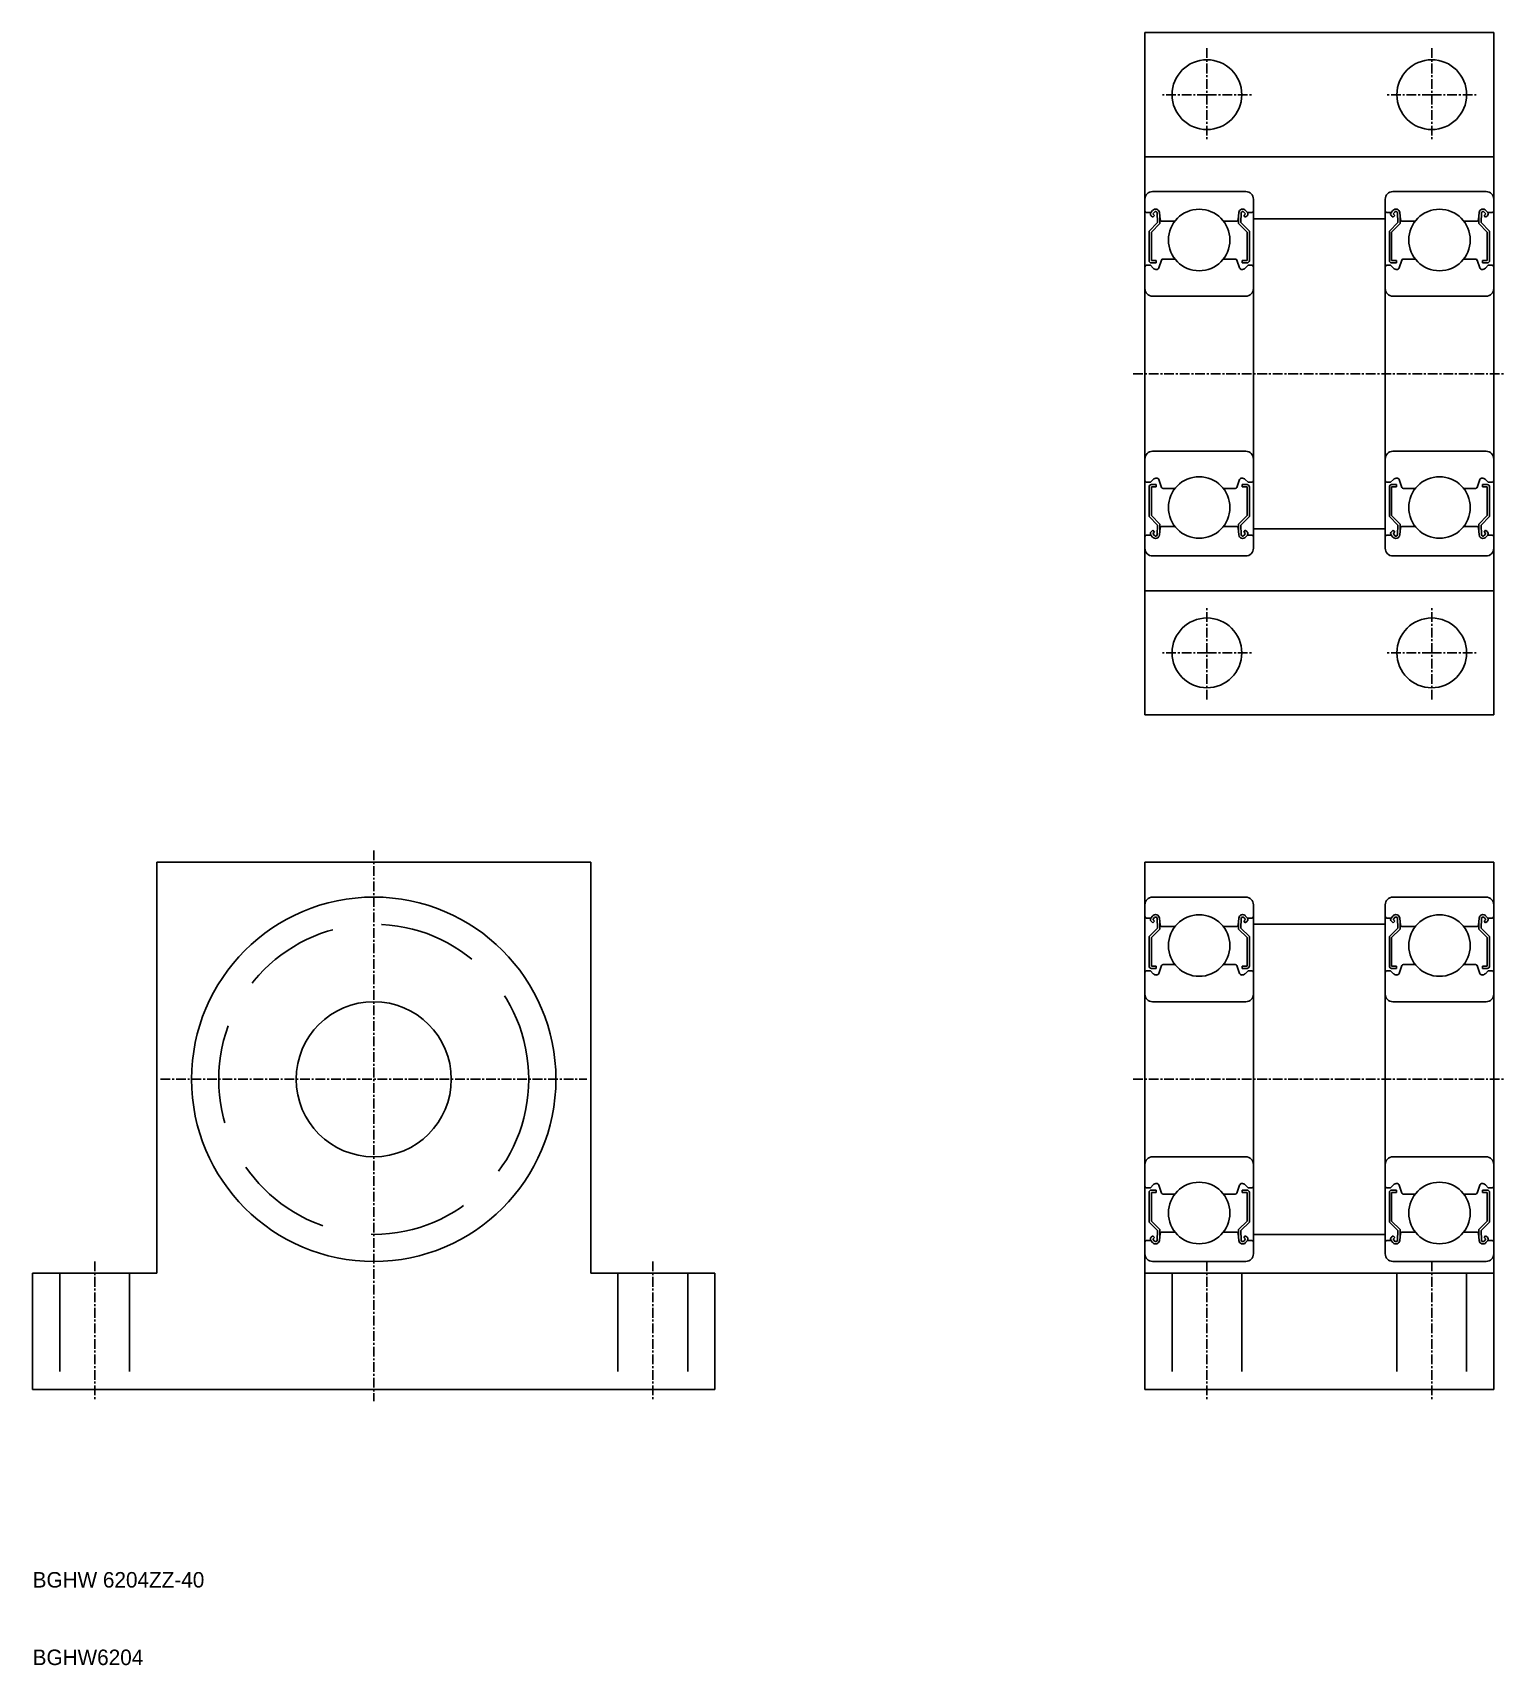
# Model space of a CAD drawing. Extents: x 82 to 272, y 62 to 272.
import ezdxf

# ---------------------------------------------------------------- set-up
doc = ezdxf.new("R2010")
doc.units = 0
doc.linetypes.add('CENTER', pattern=[2, 1.25, -0.25, 0.25, -0.25])
doc.linetypes.add('DASHED', pattern=[19.05, 12.7, -6.35])
doc.layers.get('0').update_dxf_attribs({"linetype": 'CONTINUOUS'})
doc.layers.add('CENTER', color=1, linetype='CENTER')

msp = doc.modelspace()

# ---------------------------------------------------------------- linework, layer by layer
for p, q in [((225.24, 228.39), (225.24, 272.39)), ((225.24, 272.39), (270.24, 272.39)), ((270.24, 272.39), (270.24, 228.39)), ((225.24, 256.39), (270.24, 256.39)), ((225.24, 250.89), (225.24, 205.89)), ((226.24, 251.89), (238.24, 251.89)), ((239.24, 250.89), (239.24, 205.89)), ((256.24, 250.89), (256.24, 205.89)), ((257.24, 251.89), (269.24, 251.89)), ((270.24, 250.89), (270.24, 205.89)), ((225.44, 249.19), (226.02, 249.19)), ((226.02, 249.19), (226.24, 249.45)), ((226.28, 248.57), (226.05, 248.77)), ((226.25, 249), (226.46, 249.25)), ((226.47, 248.8), (226.25, 249)), ((226.28, 248.57), (226.47, 248.8)), ((226.81, 249.13), (226.87, 247.89)), ((227.12, 249.17), (227.2, 248.27)), ((227.17, 248.62), (227.17, 247.77)), ((237.35, 249.17), (237.28, 248.27)), ((237.31, 248.62), (237.31, 247.77)), ((237.66, 249.13), (237.61, 247.89)), ((238, 248.8), (238.23, 249)), ((238.19, 248.57), (238, 248.8)), ((238.23, 249), (238.01, 249.25)), ((238.19, 248.57), (238.42, 248.77)), ((238.46, 249.19), (238.23, 249.45)), ((239.04, 249.19), (238.46, 249.19)), ((256.44, 249.19), (257.02, 249.19)), ((257.02, 249.19), (257.24, 249.45)), ((257.28, 248.57), (257.05, 248.77)), ((257.25, 249), (257.46, 249.25)), ((257.47, 248.8), (257.25, 249)), ((257.28, 248.57), (257.47, 248.8)), ((257.81, 249.13), (257.87, 247.89)), ((258.12, 249.17), (258.2, 248.27)), ((258.17, 248.62), (258.17, 247.77)), ((268.35, 249.17), (268.28, 248.27)), ((268.31, 248.62), (268.31, 247.77)), ((268.66, 249.13), (268.61, 247.89)), ((269, 248.8), (269.23, 249)), ((269.19, 248.57), (269, 248.8)), ((269.23, 249), (269.01, 249.25)), ((269.19, 248.57), (269.42, 248.77)), ((269.46, 249.19), (269.23, 249.45)), ((270.04, 249.19), (269.46, 249.19)), ((226.87, 247.89), (225.77, 246.79)), ((225.77, 246.79), (225.77, 242.99)), ((227.17, 247.77), (226.07, 246.67)), ((226.07, 246.67), (226.07, 242.99)), ((227.39, 248.09), (229.11, 248.09)), ((237.08, 248.09), (235.36, 248.09)), ((237.31, 247.77), (238.41, 246.67)), ((237.61, 247.89), (238.71, 246.79)), ((238.41, 246.67), (238.41, 242.99)), ((238.71, 246.79), (238.71, 242.99)), ((257.87, 247.89), (256.77, 246.79)), ((256.77, 246.79), (256.77, 242.99)), ((258.17, 247.77), (257.07, 246.67)), ((257.07, 246.67), (257.07, 242.99)), ((258.39, 248.09), (260.11, 248.09)), ((268.08, 248.09), (266.36, 248.09)), ((268.31, 247.77), (269.41, 246.67)), ((268.61, 247.89), (269.71, 246.79)), ((269.41, 246.67), (269.41, 242.99)), ((269.71, 246.79), (269.71, 242.99)), ((225.44, 242.39), (225.94, 242.39)), ((225.94, 242.39), (226.31, 242.01)), ((226.69, 242.99), (226.07, 242.99)), ((226.07, 242.69), (226.69, 242.69)), ((226.69, 242.69), (226.69, 242.99)), ((227.02, 242.04), (227.39, 243.06)), ((227.58, 243.19), (229.11, 243.19)), ((236.89, 243.19), (235.36, 243.19)), ((237.45, 242.04), (237.08, 243.06)), ((237.79, 242.99), (238.41, 242.99)), ((237.79, 242.69), (237.79, 242.99)), ((238.41, 242.69), (237.79, 242.69)), ((238.54, 242.39), (238.16, 242.01)), ((239.04, 242.39), (238.54, 242.39)), ((256.44, 242.39), (256.94, 242.39)), ((256.94, 242.39), (257.31, 242.01)), ((257.69, 242.99), (257.07, 242.99)), ((257.07, 242.69), (257.69, 242.69)), ((257.69, 242.69), (257.69, 242.99)), ((258.02, 242.04), (258.39, 243.06)), ((258.58, 243.19), (260.11, 243.19)), ((267.89, 243.19), (266.36, 243.19)), ((268.45, 242.04), (268.08, 243.06)), ((268.79, 242.69), (268.79, 242.99)), ((268.79, 242.99), (269.41, 242.99)), ((269.41, 242.69), (268.79, 242.69)), ((269.54, 242.39), (269.16, 242.01)), ((270.04, 242.39), (269.54, 242.39)), ((226.24, 238.39), (238.24, 238.39)), ((257.24, 238.39), (269.24, 238.39)), ((225.24, 228.39), (225.24, 184.39)), ((270.24, 184.39), (270.24, 228.39)), ((226.24, 218.39), (238.24, 218.39)), ((257.24, 218.39), (269.24, 218.39)), ((225.44, 214.39), (225.94, 214.39)), ((225.77, 209.98), (225.77, 213.79)), ((225.94, 214.39), (226.31, 214.76)), ((226.07, 214.09), (226.69, 214.09)), ((226.07, 210.11), (226.07, 213.79)), ((226.69, 213.79), (226.07, 213.79)), ((226.69, 214.09), (226.69, 213.79)), ((227.02, 214.74), (227.39, 213.72)), ((227.58, 213.59), (229.11, 213.59)), ((236.89, 213.59), (235.36, 213.59)), ((237.45, 214.74), (237.08, 213.72)), ((237.79, 214.09), (237.79, 213.79)), ((238.41, 214.09), (237.79, 214.09)), ((237.79, 213.79), (238.41, 213.79)), ((238.54, 214.39), (238.16, 214.76)), ((238.41, 210.11), (238.41, 213.79)), ((239.04, 214.39), (238.54, 214.39)), ((238.71, 209.98), (238.71, 213.79)), ((256.44, 214.39), (256.94, 214.39)), ((256.77, 209.98), (256.77, 213.79)), ((256.94, 214.39), (257.31, 214.76)), ((257.07, 214.09), (257.69, 214.09)), ((257.07, 210.11), (257.07, 213.79)), ((257.69, 213.79), (257.07, 213.79)), ((257.69, 214.09), (257.69, 213.79)), ((258.02, 214.74), (258.39, 213.72)), ((258.58, 213.59), (260.11, 213.59)), ((267.89, 213.59), (266.36, 213.59)), ((268.45, 214.74), (268.08, 213.72)), ((268.79, 214.09), (268.79, 213.79)), ((269.41, 214.09), (268.79, 214.09)), ((268.79, 213.79), (269.41, 213.79)), ((269.54, 214.39), (269.16, 214.76)), ((269.41, 210.11), (269.41, 213.79)), ((270.04, 214.39), (269.54, 214.39)), ((269.71, 209.98), (269.71, 213.79)), ((226.87, 208.88), (225.77, 209.98)), ((227.17, 209.01), (226.07, 210.11)), ((226.81, 207.65), (226.87, 208.88)), ((227.12, 207.61), (227.2, 208.51)), ((227.17, 208.16), (227.17, 209.01)), ((227.39, 208.69), (229.11, 208.69)), ((237.08, 208.69), (235.36, 208.69)), ((237.35, 207.61), (237.28, 208.51)), ((237.31, 209.01), (238.41, 210.11)), ((237.31, 208.16), (237.31, 209.01)), ((237.61, 208.88), (238.71, 209.98)), ((237.66, 207.65), (237.61, 208.88)), ((257.87, 208.88), (256.77, 209.98)), ((258.17, 209.01), (257.07, 210.11)), ((257.81, 207.65), (257.87, 208.88)), ((258.12, 207.61), (258.2, 208.51)), ((258.17, 208.16), (258.17, 209.01)), ((258.39, 208.69), (260.11, 208.69)), ((268.08, 208.69), (266.36, 208.69)), ((268.35, 207.61), (268.28, 208.51)), ((268.31, 209.01), (269.41, 210.11)), ((268.31, 208.16), (268.31, 209.01)), ((268.61, 208.88), (269.71, 209.98)), ((268.66, 207.65), (268.61, 208.88)), ((225.44, 207.59), (226.02, 207.59)), ((226.02, 207.59), (226.24, 207.33)), ((226.28, 208.2), (226.05, 208.01)), ((226.47, 207.97), (226.25, 207.78)), ((226.25, 207.78), (226.46, 207.53)), ((226.28, 208.2), (226.47, 207.97)), ((238.19, 208.2), (238, 207.97)), ((238, 207.97), (238.23, 207.78)), ((238.23, 207.78), (238.01, 207.53)), ((238.19, 208.2), (238.42, 208.01)), ((238.46, 207.59), (238.23, 207.33)), ((239.04, 207.59), (238.46, 207.59)), ((256.44, 207.59), (257.02, 207.59)), ((257.02, 207.59), (257.24, 207.33)), ((257.28, 208.2), (257.05, 208.01)), ((257.47, 207.97), (257.25, 207.78)), ((257.25, 207.78), (257.46, 207.53)), ((257.28, 208.2), (257.47, 207.97)), ((269.19, 208.2), (269, 207.97)), ((269, 207.97), (269.23, 207.78)), ((269.23, 207.78), (269.01, 207.53)), ((269.19, 208.2), (269.42, 208.01)), ((269.46, 207.59), (269.23, 207.33)), ((270.04, 207.59), (269.46, 207.59)), ((226.24, 204.89), (238.24, 204.89)), ((229.54, 204.89), (229.54, 204.89)), ((232.24, 204.89), (232.24, 204.89)), ((257.24, 204.89), (269.24, 204.89)), ((260.54, 204.89), (260.54, 204.89)), ((263.24, 204.89), (263.24, 204.89)), ((225.24, 200.39), (270.24, 200.39)), ((225.24, 184.39), (270.24, 184.39)), ((97.76, 112.39), (97.76, 165.39)), ((97.76, 165.39), (125.76, 165.39)), ((153.76, 165.39), (125.76, 165.39)), ((153.76, 112.39), (153.76, 165.39)), ((225.24, 165.39), (270.24, 165.39)), ((225.24, 137.39), (225.24, 165.39)), ((270.24, 165.39), (270.24, 137.39)), ((226.24, 160.89), (238.24, 160.89)), ((257.24, 160.89), (269.24, 160.89)), ((225.24, 159.89), (225.24, 114.89)), ((225.44, 158.19), (226.02, 158.19)), ((226.02, 158.19), (226.24, 158.45)), ((226.25, 158), (226.46, 158.25)), ((226.47, 157.8), (226.25, 158)), ((226.81, 158.13), (226.87, 156.89)), ((227.12, 158.17), (227.2, 157.27)), ((237.35, 158.17), (237.28, 157.27)), ((237.66, 158.13), (237.61, 156.89)), ((238, 157.8), (238.23, 158)), ((238.23, 158), (238.01, 158.25)), ((238.46, 158.19), (238.23, 158.45)), ((239.04, 158.19), (238.46, 158.19)), ((239.24, 159.89), (239.24, 114.89)), ((256.24, 159.89), (256.24, 114.89)), ((256.44, 158.19), (257.02, 158.19)), ((257.02, 158.19), (257.24, 158.45)), ((257.25, 158), (257.46, 158.25)), ((257.47, 157.8), (257.25, 158)), ((257.81, 158.13), (257.87, 156.89)), ((258.12, 158.17), (258.2, 157.27)), ((268.35, 158.17), (268.28, 157.27)), ((268.66, 158.13), (268.61, 156.89)), ((269, 157.8), (269.23, 158)), ((269.23, 158), (269.01, 158.25)), ((269.46, 158.19), (269.23, 158.45)), ((270.04, 158.19), (269.46, 158.19)), ((270.24, 159.89), (270.24, 114.89)), ((226.87, 156.89), (225.77, 155.79)), ((226.28, 157.57), (226.05, 157.77)), ((227.17, 156.77), (226.07, 155.67)), ((226.28, 157.57), (226.47, 157.8)), ((227.17, 157.62), (227.17, 156.77)), ((227.39, 157.09), (229.11, 157.09)), ((237.08, 157.09), (235.36, 157.09)), ((237.31, 157.62), (237.31, 156.77)), ((237.31, 156.77), (238.41, 155.67)), ((237.61, 156.89), (238.71, 155.79)), ((238.19, 157.57), (238, 157.8)), ((238.19, 157.57), (238.42, 157.77)), ((257.87, 156.89), (256.77, 155.79)), ((257.28, 157.57), (257.05, 157.77)), ((258.17, 156.77), (257.07, 155.67)), ((257.28, 157.57), (257.47, 157.8)), ((258.17, 157.62), (258.17, 156.77)), ((258.39, 157.09), (260.11, 157.09)), ((268.08, 157.09), (266.36, 157.09)), ((268.31, 157.62), (268.31, 156.77)), ((268.31, 156.77), (269.41, 155.67)), ((268.61, 156.89), (269.71, 155.79)), ((269.19, 157.57), (269, 157.8)), ((269.19, 157.57), (269.42, 157.77)), ((225.77, 155.79), (225.77, 151.99)), ((226.07, 155.67), (226.07, 151.99)), ((238.41, 155.67), (238.41, 151.99)), ((238.71, 155.79), (238.71, 151.99)), ((256.77, 155.79), (256.77, 151.99)), ((257.07, 155.67), (257.07, 151.99)), ((269.41, 155.67), (269.41, 151.99)), ((269.71, 155.79), (269.71, 151.99)), ((226.69, 151.99), (226.07, 151.99)), ((226.07, 151.69), (226.69, 151.69)), ((226.69, 151.69), (226.69, 151.99)), ((227.02, 151.04), (227.39, 152.06)), ((227.58, 152.19), (229.11, 152.19)), ((236.89, 152.19), (235.36, 152.19)), ((237.45, 151.04), (237.08, 152.06)), ((237.79, 151.69), (237.79, 151.99)), ((237.79, 151.99), (238.41, 151.99)), ((238.41, 151.69), (237.79, 151.69)), ((257.69, 151.99), (257.07, 151.99)), ((257.07, 151.69), (257.69, 151.69)), ((257.69, 151.69), (257.69, 151.99)), ((258.02, 151.04), (258.39, 152.06)), ((258.58, 152.19), (260.11, 152.19)), ((267.89, 152.19), (266.36, 152.19)), ((268.45, 151.04), (268.08, 152.06)), ((268.79, 151.99), (269.41, 151.99)), ((268.79, 151.69), (268.79, 151.99)), ((269.41, 151.69), (268.79, 151.69)), ((225.44, 151.39), (225.94, 151.39)), ((225.94, 151.39), (226.31, 151.01)), ((238.54, 151.39), (238.16, 151.01)), ((239.04, 151.39), (238.54, 151.39)), ((256.44, 151.39), (256.94, 151.39)), ((256.94, 151.39), (257.31, 151.01)), ((269.54, 151.39), (269.16, 151.01)), ((270.04, 151.39), (269.54, 151.39)), ((226.24, 147.39), (238.24, 147.39)), ((257.24, 147.39), (269.24, 147.39)), ((225.24, 137.39), (225.24, 97.39)), ((270.24, 97.39), (270.24, 137.39)), ((226.24, 127.39), (238.24, 127.39)), ((257.24, 127.39), (269.24, 127.39)), ((225.44, 123.39), (225.94, 123.39)), ((225.77, 118.98), (225.77, 122.79)), ((225.94, 123.39), (226.31, 123.76)), ((226.07, 123.09), (226.69, 123.09)), ((226.07, 119.11), (226.07, 122.79)), ((226.69, 122.79), (226.07, 122.79)), ((226.69, 123.09), (226.69, 122.79)), ((227.02, 123.74), (227.39, 122.72)), ((227.58, 122.59), (229.11, 122.59)), ((236.89, 122.59), (235.36, 122.59)), ((237.45, 123.74), (237.08, 122.72)), ((237.79, 123.09), (237.79, 122.79)), ((238.41, 123.09), (237.79, 123.09)), ((237.79, 122.79), (238.41, 122.79)), ((238.54, 123.39), (238.16, 123.76)), ((238.41, 119.11), (238.41, 122.79)), ((239.04, 123.39), (238.54, 123.39)), ((238.71, 118.98), (238.71, 122.79)), ((256.44, 123.39), (256.94, 123.39)), ((256.77, 118.98), (256.77, 122.79)), ((256.94, 123.39), (257.31, 123.76)), ((257.07, 123.09), (257.69, 123.09)), ((257.07, 119.11), (257.07, 122.79)), ((257.69, 122.79), (257.07, 122.79)), ((257.69, 123.09), (257.69, 122.79)), ((258.02, 123.74), (258.39, 122.72)), ((258.58, 122.59), (260.11, 122.59)), ((267.89, 122.59), (266.36, 122.59)), ((268.45, 123.74), (268.08, 122.72)), ((269.41, 123.09), (268.79, 123.09)), ((268.79, 123.09), (268.79, 122.79)), ((268.79, 122.79), (269.41, 122.79)), ((269.54, 123.39), (269.16, 123.76)), ((269.41, 119.11), (269.41, 122.79)), ((270.04, 123.39), (269.54, 123.39)), ((269.71, 118.98), (269.71, 122.79)), ((226.87, 117.88), (225.77, 118.98)), ((227.17, 118.01), (226.07, 119.11)), ((227.17, 117.16), (227.17, 118.01)), ((237.31, 118.01), (238.41, 119.11)), ((237.31, 117.16), (237.31, 118.01)), ((237.61, 117.88), (238.71, 118.98)), ((257.87, 117.88), (256.77, 118.98)), ((258.17, 118.01), (257.07, 119.11)), ((258.17, 117.16), (258.17, 118.01)), ((268.31, 118.01), (269.41, 119.11)), ((268.31, 117.16), (268.31, 118.01)), ((268.61, 117.88), (269.71, 118.98)), ((225.44, 116.59), (226.02, 116.59)), ((226.02, 116.59), (226.24, 116.33)), ((226.28, 117.2), (226.05, 117.01)), ((226.47, 116.97), (226.25, 116.78)), ((226.25, 116.78), (226.46, 116.53)), ((226.28, 117.2), (226.47, 116.97)), ((226.81, 116.65), (226.87, 117.88)), ((227.12, 116.61), (227.2, 117.51)), ((227.39, 117.69), (229.11, 117.69)), ((237.08, 117.69), (235.36, 117.69)), ((237.35, 116.61), (237.28, 117.51)), ((237.66, 116.65), (237.61, 117.88)), ((238.19, 117.2), (238, 116.97)), ((238, 116.97), (238.23, 116.78)), ((238.23, 116.78), (238.01, 116.53)), ((238.19, 117.2), (238.42, 117.01)), ((238.46, 116.59), (238.23, 116.33)), ((239.04, 116.59), (238.46, 116.59)), ((256.44, 116.59), (257.02, 116.59)), ((257.02, 116.59), (257.24, 116.33)), ((257.28, 117.2), (257.05, 117.01)), ((257.47, 116.97), (257.25, 116.78)), ((257.25, 116.78), (257.46, 116.53)), ((257.28, 117.2), (257.47, 116.97)), ((257.81, 116.65), (257.87, 117.88)), ((258.12, 116.61), (258.2, 117.51)), ((258.39, 117.69), (260.11, 117.69)), ((268.08, 117.69), (266.36, 117.69)), ((268.35, 116.61), (268.28, 117.51)), ((268.66, 116.65), (268.61, 117.88)), ((269.19, 117.2), (269, 116.97)), ((269, 116.97), (269.23, 116.78)), ((269.23, 116.78), (269.01, 116.53)), ((269.19, 117.2), (269.42, 117.01)), ((269.46, 116.59), (269.23, 116.33)), ((270.04, 116.59), (269.46, 116.59)), ((226.24, 113.89), (238.24, 113.89)), ((229.54, 113.89), (229.54, 113.89)), ((232.24, 113.89), (232.24, 113.89)), ((257.24, 113.89), (269.24, 113.89)), ((260.54, 113.89), (260.54, 113.89)), ((263.24, 113.89), (263.24, 113.89)), ((81.76, 112.39), (97.76, 112.39)), ((81.76, 97.39), (81.76, 112.39)), ((169.76, 112.39), (153.76, 112.39)), ((169.76, 97.39), (169.76, 112.39)), ((225.24, 112.39), (270.24, 112.39)), ((125.76, 97.39), (81.76, 97.39)), ((125.76, 97.39), (169.76, 97.39)), ((225.24, 97.39), (270.24, 97.39))]:
    msp.add_line(p, q)
at = {"color": 7, "linetype": 'CONTINUOUS'}
for p, q in [((239.24, 248.39), (256.24, 248.39)), ((239.24, 208.39), (256.24, 208.39)), ((239.24, 157.39), (256.24, 157.39)), ((239.24, 117.39), (256.24, 117.39))]:
    msp.add_line(p, q, dxfattribs=at)
at = {"color": 3, "linetype": 'DASHED'}
for p, q in [((85.26, 112.39), (85.26, 97.39)), ((94.26, 112.39), (94.26, 97.39)), ((157.26, 112.39), (157.26, 97.39)), ((166.26, 112.39), (166.26, 97.39)), ((228.74, 112.39), (228.74, 97.39)), ((237.74, 112.39), (237.74, 97.39)), ((257.74, 112.39), (257.74, 97.39)), ((266.74, 112.39), (266.74, 97.39))]:
    msp.add_line(p, q, dxfattribs=at)
for centre, radius in [((233.24, 264.39), 4.5), ((262.24, 264.39), 4.5), ((232.24, 245.64), 3.97), ((263.24, 245.64), 3.97), ((232.24, 211.14), 3.97), ((263.24, 211.14), 3.97), ((233.24, 192.39), 4.5), ((262.24, 192.39), 4.5), ((125.76, 137.39), 23.5), ((232.24, 154.64), 3.97), ((263.24, 154.64), 3.97), ((125.76, 137.39), 10), ((232.24, 120.14), 3.97), ((263.24, 120.14), 3.97)]:
    msp.add_circle(centre, radius)
msp.add_circle((125.76, 137.39), 20, dxfattribs=at)
for centre, radius, start, end in [((226.24, 250.89), 1, 90, 180), ((238.24, 250.89), 1, 0, 90), ((257.24, 250.89), 1, 90, 180), ((269.24, 250.89), 1, 0, 90), ((225.44, 249.39), 0.2, 180, 270), ((226.24, 249), 0.3, 139.9098, 229.9963), ((226.62, 249.13), 0.5, 4.987, 139.9098), ((226.61, 249.12), 0.2, 2.3754, 139.9922), ((237.85, 249.13), 0.5, 40.0902, 175.013), ((237.86, 249.12), 0.2, 40.0078, 177.6246), ((238.23, 249), 0.3, 310.0037, 40.0902), ((239.04, 249.39), 0.2, 270, 0), ((256.44, 249.39), 0.2, 180, 270), ((257.24, 249), 0.3, 139.9098, 229.9963), ((257.62, 249.13), 0.5, 4.987, 139.9098), ((257.61, 249.12), 0.2, 2.3754, 139.9922), ((268.85, 249.13), 0.5, 40.0902, 175.013), ((268.86, 249.12), 0.2, 40.0078, 177.6246), ((269.23, 249), 0.3, 310.0037, 40.0902), ((270.04, 249.39), 0.2, 270, 0), ((227.39, 248.29), 0.2, 184.987, 270), ((237.08, 248.29), 0.2, 270, 355.013), ((258.39, 248.29), 0.2, 184.987, 270), ((268.08, 248.29), 0.2, 270, 355.013), ((225.44, 242.19), 0.2, 90, 180), ((226.07, 242.99), 0.3, 180, 270), ((227.58, 242.99), 0.2, 90, 160.0299), ((236.89, 242.99), 0.2, 19.9701, 90), ((238.41, 242.99), 0.3, 270, 0), ((239.04, 242.19), 0.2, 0, 90), ((256.44, 242.19), 0.2, 90, 180), ((257.07, 242.99), 0.3, 180, 270), ((258.58, 242.99), 0.2, 90, 160.0299), ((267.89, 242.99), 0.2, 19.9701, 90), ((269.41, 242.99), 0.3, 270, 0), ((270.04, 242.19), 0.2, 0, 90), ((226.73, 242.44), 0.6, 225, 272.8048), ((226.74, 242.14), 0.3, 265.5374, 340.0299), ((237.74, 242.14), 0.3, 199.9701, 274.4626), ((237.74, 242.44), 0.6, 267.1952, 315), ((257.73, 242.44), 0.6, 225, 272.8048), ((257.74, 242.14), 0.3, 265.5374, 340.0299), ((268.74, 242.14), 0.3, 199.9701, 274.4626), ((268.74, 242.44), 0.6, 267.1952, 315), ((226.24, 239.39), 1, 180, 270), ((238.24, 239.39), 1, 270, 0), ((257.24, 239.39), 1, 180, 270), ((269.24, 239.39), 1, 270, 0), ((226.24, 217.39), 1, 90, 180), ((238.24, 217.39), 1, 0, 90), ((257.24, 217.39), 1, 90, 180), ((269.24, 217.39), 1, 0, 90), ((226.73, 214.34), 0.6, 87.1952, 135), ((226.74, 214.64), 0.3, 19.9701, 94.4626), ((237.74, 214.64), 0.3, 85.5374, 160.0299), ((237.74, 214.34), 0.6, 45, 92.8048), ((257.73, 214.34), 0.6, 87.1952, 135), ((257.74, 214.64), 0.3, 19.9701, 94.4626), ((268.74, 214.64), 0.3, 85.5374, 160.0299), ((268.74, 214.34), 0.6, 45, 92.8048), ((225.44, 214.59), 0.2, 180, 270), ((226.07, 213.79), 0.3, 90, 180), ((227.58, 213.79), 0.2, 199.9701, 270), ((236.89, 213.79), 0.2, 270, 340.0299), ((238.41, 213.79), 0.3, 0, 90), ((239.04, 214.59), 0.2, 270, 0), ((256.44, 214.59), 0.2, 180, 270), ((257.07, 213.79), 0.3, 90, 180), ((258.58, 213.79), 0.2, 199.9701, 270), ((267.89, 213.79), 0.2, 270, 340.0299), ((269.41, 213.79), 0.3, 0, 90), ((270.04, 214.59), 0.2, 270, 0), ((227.39, 208.49), 0.2, 90, 175.013), ((237.08, 208.49), 0.2, 4.987, 90), ((258.39, 208.49), 0.2, 90, 175.013), ((268.08, 208.49), 0.2, 4.987, 90), ((225.44, 207.39), 0.2, 90, 180), ((226.24, 207.78), 0.3, 130.0037, 220.0902), ((226.62, 207.65), 0.5, 220.0902, 355.013), ((226.61, 207.65), 0.2, 220.0078, 357.6246), ((237.85, 207.65), 0.5, 184.987, 319.9098), ((237.86, 207.65), 0.2, 182.3754, 319.9922), ((238.23, 207.78), 0.3, 319.9098, 49.9963), ((239.04, 207.39), 0.2, 0, 90), ((256.44, 207.39), 0.2, 90, 180), ((257.24, 207.78), 0.3, 130.0037, 220.0902), ((257.62, 207.65), 0.5, 220.0902, 355.013), ((257.61, 207.65), 0.2, 220.0078, 357.6246), ((268.85, 207.65), 0.5, 184.987, 319.9098), ((268.86, 207.65), 0.2, 182.3754, 319.9922), ((269.23, 207.78), 0.3, 319.9098, 49.9963), ((270.04, 207.39), 0.2, 0, 90), ((226.24, 205.89), 1, 180, 270), ((238.24, 205.89), 1, 270, 0), ((257.24, 205.89), 1, 180, 270), ((269.24, 205.89), 1, 270, 0), ((226.24, 159.89), 1, 90, 180), ((238.24, 159.89), 1, 0, 90), ((257.24, 159.89), 1, 90, 180), ((269.24, 159.89), 1, 0, 90), ((225.44, 158.39), 0.2, 180, 270), ((226.24, 158), 0.3, 139.9098, 229.9963), ((226.62, 158.13), 0.5, 4.987, 139.9098), ((226.61, 158.12), 0.2, 2.3754, 139.9922), ((237.85, 158.13), 0.5, 40.0902, 175.013), ((237.86, 158.12), 0.2, 40.0078, 177.6246), ((238.23, 158), 0.3, 310.0037, 40.0902), ((239.04, 158.39), 0.2, 270, 0), ((256.44, 158.39), 0.2, 180, 270), ((257.24, 158), 0.3, 139.9098, 229.9963), ((257.62, 158.13), 0.5, 4.987, 139.9098), ((257.61, 158.12), 0.2, 2.3754, 139.9922), ((268.85, 158.13), 0.5, 40.0902, 175.013), ((268.86, 158.12), 0.2, 40.0078, 177.6246), ((269.23, 158), 0.3, 310.0037, 40.0902), ((270.04, 158.39), 0.2, 270, 0), ((227.39, 157.29), 0.2, 184.987, 270), ((237.08, 157.29), 0.2, 270, 355.013), ((258.39, 157.29), 0.2, 184.987, 270), ((268.08, 157.29), 0.2, 270, 355.013), ((226.07, 151.99), 0.3, 180, 270), ((227.58, 151.99), 0.2, 90, 160.0299), ((236.89, 151.99), 0.2, 19.9701, 90), ((238.41, 151.99), 0.3, 270, 0), ((257.07, 151.99), 0.3, 180, 270), ((258.58, 151.99), 0.2, 90, 160.0299), ((267.89, 151.99), 0.2, 19.9701, 90), ((269.41, 151.99), 0.3, 270, 0), ((225.44, 151.19), 0.2, 90, 180), ((226.73, 151.44), 0.6, 225, 272.8048), ((226.74, 151.14), 0.3, 265.5374, 340.0299), ((237.74, 151.14), 0.3, 199.9701, 274.4626), ((237.74, 151.44), 0.6, 267.1952, 315), ((239.04, 151.19), 0.2, 0, 90), ((256.44, 151.19), 0.2, 90, 180), ((257.73, 151.44), 0.6, 225, 272.8048), ((257.74, 151.14), 0.3, 265.5374, 340.0299), ((268.74, 151.14), 0.3, 199.9701, 274.4626), ((268.74, 151.44), 0.6, 267.1952, 315), ((270.04, 151.19), 0.2, 0, 90), ((226.24, 148.39), 1, 180, 270), ((238.24, 148.39), 1, 270, 0), ((257.24, 148.39), 1, 180, 270), ((269.24, 148.39), 1, 270, 0), ((226.24, 126.39), 1, 90, 180), ((238.24, 126.39), 1, 0, 90), ((257.24, 126.39), 1, 90, 180), ((269.24, 126.39), 1, 0, 90), ((225.44, 123.59), 0.2, 180, 270), ((226.07, 122.79), 0.3, 90, 180), ((226.73, 123.34), 0.6, 87.1952, 135), ((226.74, 123.64), 0.3, 19.9701, 94.4626), ((227.58, 122.79), 0.2, 199.9701, 270), ((236.89, 122.79), 0.2, 270, 340.0299), ((237.74, 123.64), 0.3, 85.5374, 160.0299), ((237.74, 123.34), 0.6, 45, 92.8048), ((238.41, 122.79), 0.3, 0, 90), ((239.04, 123.59), 0.2, 270, 0), ((256.44, 123.59), 0.2, 180, 270), ((257.07, 122.79), 0.3, 90, 180), ((257.73, 123.34), 0.6, 87.1952, 135), ((257.74, 123.64), 0.3, 19.9701, 94.4626), ((258.58, 122.79), 0.2, 199.9701, 270), ((267.89, 122.79), 0.2, 270, 340.0299), ((268.74, 123.64), 0.3, 85.5374, 160.0299), ((268.74, 123.34), 0.6, 45, 92.8048), ((269.41, 122.79), 0.3, 0, 90), ((270.04, 123.59), 0.2, 270, 0), ((225.44, 116.39), 0.2, 90, 180), ((226.24, 116.78), 0.3, 130.0037, 220.0902), ((226.62, 116.65), 0.5, 220.0902, 355.013), ((226.61, 116.65), 0.2, 220.0078, 357.6246), ((227.39, 117.49), 0.2, 90, 175.013), ((237.08, 117.49), 0.2, 4.987, 90), ((237.85, 116.65), 0.5, 184.987, 319.9098), ((237.86, 116.65), 0.2, 182.3754, 319.9922), ((238.23, 116.78), 0.3, 319.9098, 49.9963), ((239.04, 116.39), 0.2, 0, 90), ((256.44, 116.39), 0.2, 90, 180), ((257.24, 116.78), 0.3, 130.0037, 220.0902), ((257.62, 116.65), 0.5, 220.0902, 355.013), ((257.61, 116.65), 0.2, 220.0078, 357.6246), ((258.39, 117.49), 0.2, 90, 175.013), ((268.08, 117.49), 0.2, 4.987, 90), ((268.85, 116.65), 0.5, 184.987, 319.9098), ((268.86, 116.65), 0.2, 182.3754, 319.9922), ((269.23, 116.78), 0.3, 319.9098, 49.9963), ((270.04, 116.39), 0.2, 0, 90), ((226.24, 114.89), 1, 180, 270), ((238.24, 114.89), 1, 270, 0), ((257.24, 114.89), 1, 180, 270), ((269.24, 114.89), 1, 270, 0)]:
    msp.add_arc(centre, radius, start, end)
at = {"layer": 'CENTER', "color": 1, "linetype": 'CENTER'}
for p, q in [((233.24, 270.39), (233.24, 258.39)), ((262.24, 270.39), (262.24, 258.39)), ((233.24, 264.39), (227.24, 264.39)), ((233.24, 264.39), (239.24, 264.39)), ((262.24, 264.39), (256.24, 264.39)), ((262.24, 264.39), (268.24, 264.39)), ((223.74, 228.39), (271.74, 228.39)), ((233.24, 186.39), (233.24, 198.39)), ((262.24, 186.39), (262.24, 198.39)), ((233.24, 192.39), (227.24, 192.39)), ((233.24, 192.39), (239.24, 192.39)), ((262.24, 192.39), (256.24, 192.39)), ((262.24, 192.39), (268.24, 192.39)), ((125.76, 166.89), (125.76, 95.89)), ((98.26, 137.39), (153.26, 137.39)), ((223.74, 137.39), (271.74, 137.39)), ((89.76, 113.89), (89.76, 95.89)), ((161.76, 113.89), (161.76, 95.89)), ((233.24, 113.89), (233.24, 95.89)), ((262.24, 113.89), (262.24, 95.89))]:
    msp.add_line(p, q, dxfattribs=at)

# ---------------------------------------------------------------- texts
for s, p in [('BGHW 6204ZZ-40', (81.76, 71.83)), ('BGHW6204', (81.76, 61.83))]:
    msp.add_text(s, height=2).set_placement(p)

doc.saveas('drawing.dxf')
